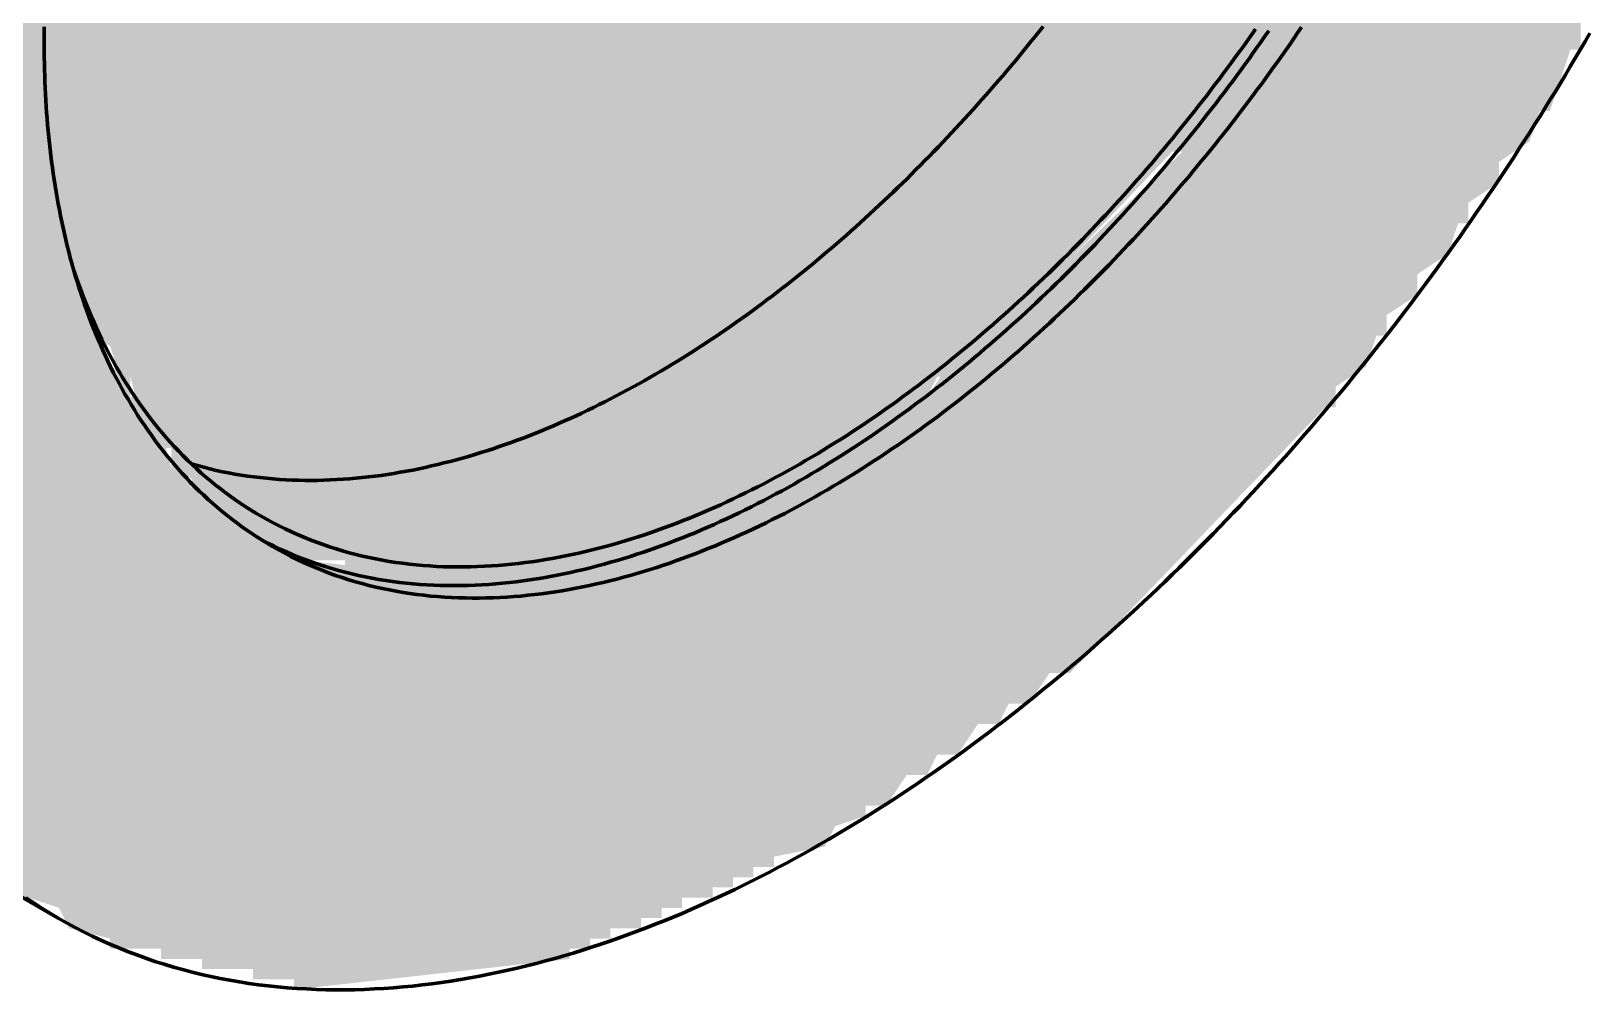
# Model space of a CAD drawing. Header units: millimetres. Extents: x 0 to 420, y 0 to 297.
# Drawn here: x 229.08 to 244.34, y 151.82 to 161.2 of the extents above; entities that cross this region are included whole.
import ezdxf

# ---------------------------------------------------------------- set-up
doc = ezdxf.new("R2010")
doc.units = ezdxf.units.MM
doc.layers.add('01-VISIBLE', color=7, linetype='CONTINUOUS', lineweight=70)
doc.layers.add('13-GRAFICA', color=30, linetype='CONTINUOUS', lineweight=18)

msp = doc.modelspace()

# ---------------------------------------------------------------- hatches: boundary and pattern name
at = {"layer": '13-GRAFICA', "true_color": 0x202020}
h = msp.add_hatch(color=7, dxfattribs=at)
h.dxf.hatch_style = 1
h.paths.add_polyline_path([(223.156, 158.618), (223.056, 158.618), (222.956, 159.518), (222.856, 159.518), (222.856, 159.918), (222.756, 159.918), (222.756, 163.118), (222.856, 163.118), (222.856, 163.618), (222.956, 163.618), (222.956, 164.118), (223.056, 164.118), (223.056, 164.618), (223.156, 164.618), (223.156, 165.218), (223.256, 165.218), (223.356, 166.218), (223.456, 166.218), (223.456, 166.518), (223.556, 166.518), (223.556, 166.718), (223.656, 166.718), (223.856, 167.618), (223.956, 167.618), (223.956, 167.818), (224.056, 167.818), (224.056, 168.118), (224.156, 168.118), (224.356, 169.018), (224.456, 169.018), (224.556, 169.518), (224.656, 169.518), (224.856, 170.118), (225.056, 170.218), (225.056, 170.418), (225.156, 170.418), (225.156, 170.618), (225.256, 170.618), (225.256, 170.818), (225.356, 170.818), (225.356, 171.018), (225.456, 171.018), (225.456, 171.218), (225.556, 171.218), (225.756, 171.818), (225.956, 171.918), (225.956, 172.118), (226.056, 172.118), (226.256, 172.718), (226.456, 172.818), (226.456, 173.018), (226.556, 173.018), (226.556, 173.118), (226.756, 173.218), (226.756, 173.418), (227.056, 173.618), (227.056, 173.818), (227.156, 173.818), (227.256, 174.118), (227.556, 174.318), (227.556, 174.518), (227.856, 174.718), (227.856, 174.918), (227.956, 174.918), (228.056, 175.218), (228.356, 175.418), (228.356, 175.618), (228.456, 175.618), (229.256, 176.451), (229.256, 162.418), (229.256, 159.918), (229.256, 152.651), (228.756, 152.818), (228.656, 153.018), (228.056, 153.218), (227.956, 153.418), (227.556, 153.518), (227.456, 153.718), (227.256, 153.718), (227.256, 153.818), (226.856, 153.918), (226.756, 154.118), (226.356, 154.218), (226.256, 154.418), (226.056, 154.418), (225.956, 154.618), (225.756, 154.618), (225.556, 154.918), (225.356, 154.918), (225.156, 155.218), (224.956, 155.218), (224.856, 155.418), (224.656, 155.418), (224.556, 155.718), (224.356, 155.818), (224.356, 156.018), (224.156, 156.118), (224.056, 156.518), (223.856, 156.618), (223.756, 157.018), (223.656, 157.018), (223.556, 157.318), (223.356, 157.418), (223.356, 157.818), (223.256, 157.818)])
at = {"layer": '13-GRAFICA', "true_color": 0xa5a8ac}
h = msp.add_hatch(color=7, dxfattribs=at)
h.dxf.hatch_style = 1
h.paths.add_polyline_path([(238.556, 175.118), (239.656, 175.218), (239.656, 175.318), (240.856, 175.318), (240.856, 175.218), (241.256, 175.218), (241.256, 175.118), (241.756, 175.118), (241.756, 175.018), (241.956, 175.018), (242.056, 174.818), (242.256, 174.818), (242.356, 174.618), (242.556, 174.618), (242.756, 174.318), (242.956, 174.318), (243.056, 173.918), (243.256, 173.818), (243.256, 173.618), (243.456, 173.518), (243.556, 173.118), (243.756, 173.018), (243.856, 172.318), (243.956, 172.318), (243.956, 171.918), (244.056, 171.918), (244.056, 171.518), (244.156, 171.518), (244.156, 171.118), (244.256, 171.118), (244.256, 168.918), (244.156, 168.918), (244.056, 167.818), (243.956, 167.818), (243.956, 167.318), (243.856, 167.318), (243.856, 166.818), (243.756, 166.818), (243.656, 166.118), (243.556, 166.118), (243.556, 165.918), (243.456, 165.918), (243.456, 165.618), (243.356, 165.618), (243.256, 165.018), (243.156, 165.018), (243.156, 164.818), (243.056, 164.818), (242.956, 164.218), (242.856, 164.218), (242.656, 163.618), (242.456, 163.518), (242.456, 163.318), (242.356, 163.318), (242.356, 163.118), (242.256, 163.118), (242.256, 162.918), (242.156, 162.918), (242.156, 162.718), (242.056, 162.718), (241.856, 162.118), (241.656, 162.018), (241.656, 161.818), (241.456, 161.718), (241.456, 161.518), (241.156, 161.318), (241.156, 161.118), (240.956, 161.018), (240.956, 160.818), (240.656, 160.618), (240.656, 160.418), (240.356, 160.218), (240.356, 160.018), (240.256, 160.018), (238.556, 158.233), (238.556, 165.818), (238.556, 175.018)])
h = msp.add_hatch(color=7, dxfattribs=at)
h.dxf.hatch_style = 1
h.paths.add_polyline_path([(231.356, 156.218), (231.156, 156.518), (230.956, 156.518), (230.856, 156.718), (230.656, 156.718), (230.656, 156.818), (230.456, 156.918), (230.456, 157.118), (230.356, 157.118), (230.356, 157.318), (230.156, 157.418), (230.056, 157.818), (229.956, 157.818), (229.856, 158.118), (229.656, 158.218), (229.656, 158.718), (229.556, 158.718), (229.556, 159.118), (229.456, 159.118), (229.456, 159.518), (229.356, 159.518), (229.356, 159.918), (229.256, 159.918), (229.256, 162.418), (229.356, 162.418), (229.356, 162.918), (229.456, 162.918), (229.456, 163.418), (229.556, 163.418), (229.656, 164.518), (229.756, 164.518), (229.856, 165.118), (229.956, 165.118), (229.956, 165.318), (230.056, 165.318), (230.256, 166.218), (230.356, 166.218), (230.356, 166.418), (230.456, 166.418), (230.556, 167.018), (230.756, 167.118), (230.756, 167.318), (230.856, 167.318), (230.856, 167.518), (230.956, 167.518), (230.956, 167.718), (231.056, 167.718), (231.056, 167.918), (231.156, 167.918), (231.356, 168.518), (231.556, 168.618), (231.756, 169.218), (231.856, 169.218), (231.956, 169.518), (232.256, 169.718), (232.256, 169.918), (232.456, 170.018), (232.456, 170.218), (232.556, 170.218), (232.556, 170.318), (232.756, 170.418), (232.756, 170.618), (233.056, 170.818), (233.056, 171.018), (233.256, 171.118), (233.256, 171.318), (233.356, 171.318), (235.056, 173.118), (235.256, 173.118), (235.356, 173.318), (235.456, 173.318), (235.456, 165.218), (235.456, 164.218), (235.456, 156.318), (235.356, 156.318), (235.356, 156.218), (235.156, 156.218), (235.156, 156.118), (234.956, 156.118), (234.956, 156.018), (233.756, 155.918), (233.756, 155.818), (232.656, 155.818), (232.656, 155.918), (232.156, 155.918), (232.156, 156.018), (231.756, 156.018), (231.756, 156.118)])
at = {"layer": '13-GRAFICA', "true_color": 0x202020}
h = msp.add_hatch(color=7, dxfattribs=at)
h.dxf.hatch_style = 1
h.paths.add_polyline_path([(244.256, 161.018), (244.156, 161.018), (243.956, 160.418), (243.856, 160.418), (243.756, 160.118), (243.456, 159.918), (243.456, 159.718), (243.156, 159.518), (243.156, 159.318), (243.056, 159.318), (242.956, 159.018), (242.656, 158.818), (242.656, 158.618), (242.356, 158.418), (242.356, 158.218), (242.256, 158.218), (242.156, 157.918), (241.856, 157.718), (241.856, 157.518), (241.756, 157.518), (239.256, 154.918), (239.056, 154.918), (238.856, 154.618), (238.656, 154.618), (238.556, 154.418), (238.356, 154.418), (238.156, 154.118), (237.956, 154.118), (237.856, 153.918), (237.656, 153.918), (237.456, 153.618), (237.256, 153.618), (237.256, 153.518), (236.956, 153.418), (236.856, 153.218), (236.356, 153.118), (236.356, 153.018), (236.156, 153.018), (236.156, 152.918), (235.956, 152.918), (235.956, 152.818), (235.756, 152.818), (235.756, 152.718), (235.456, 152.718), (235.456, 152.618), (235.256, 152.618), (235.256, 152.518), (235.056, 152.518), (235.056, 152.418), (234.756, 152.418), (234.756, 152.318), (234.556, 152.318), (234.556, 152.218), (234.356, 152.218), (234.356, 152.118), (231.656, 151.818), (231.656, 151.918), (231.256, 151.918), (231.256, 152.018), (230.756, 152.018), (230.756, 152.118), (230.356, 152.118), (230.356, 152.218), (229.856, 152.218), (229.856, 152.318), (229.456, 152.418), (229.356, 152.618), (229.256, 152.651), (229.256, 159.918), (229.356, 159.918), (229.356, 159.518), (229.456, 159.518), (229.456, 159.118), (229.556, 159.118), (229.556, 158.718), (229.656, 158.718), (229.656, 158.218), (229.756, 158.218), (229.856, 157.918), (230.056, 157.818), (230.056, 157.618), (230.156, 157.618), (230.156, 157.418), (230.356, 157.318), (230.456, 156.918), (230.556, 156.918), (230.656, 156.718), (230.856, 156.718), (230.956, 156.518), (231.156, 156.518), (231.356, 156.218), (231.756, 156.118), (231.756, 156.018), (232.656, 155.918), (232.656, 155.818), (233.756, 155.818), (233.756, 155.918), (234.956, 156.018), (234.956, 156.118), (235.156, 156.118), (235.156, 156.218), (235.356, 156.218), (235.356, 156.318), (235.656, 156.318), (235.656, 156.418), (235.856, 156.418), (235.856, 156.518), (236.056, 156.518), (236.056, 156.618), (236.256, 156.618), (236.256, 156.718), (236.756, 156.818), (236.956, 157.118), (237.156, 157.118), (237.256, 157.318), (237.456, 157.318), (237.656, 157.618), (237.856, 157.618), (238.056, 157.918), (238.256, 157.918), (238.256, 158.018), (240.356, 160.018), (240.356, 160.218), (240.656, 160.418), (240.656, 160.618), (240.956, 160.818), (240.956, 161.018), (241.156, 161.118), (241.156, 161.318), (241.456, 161.518), (241.456, 161.718), (241.556, 161.718), (241.656, 162.018), (241.856, 162.118), (241.856, 162.318), (241.956, 162.318), (241.956, 162.518), (242.056, 162.518), (242.056, 162.718), (242.156, 162.718), (242.156, 162.918), (242.256, 162.918), (242.456, 163.518), (242.656, 163.618), (242.656, 163.818), (242.756, 163.818), (242.756, 164.018), (242.856, 164.018), (242.856, 164.218), (242.956, 164.218), (243.056, 164.818), (243.156, 164.818), (243.156, 165.018), (243.256, 165.018), (243.456, 165.918), (243.556, 165.918), (243.656, 166.418), (243.756, 166.418), (243.856, 167.318), (243.956, 167.318), (243.956, 167.818), (244.056, 167.818), (244.056, 168.418), (244.156, 168.418), (244.156, 168.918), (244.256, 168.918), (244.256, 161.218)])
at = {"layer": '13-GRAFICA', "true_color": 0xa5a8ac}
h = msp.add_hatch(color=7, dxfattribs=at)
h.dxf.hatch_style = 1
h.paths.add_polyline_path([(238.256, 157.918), (238.056, 157.918), (238.056, 157.818), (237.956, 157.818), (237.856, 157.618), (237.656, 157.618), (237.456, 157.318), (237.256, 157.318), (237.156, 157.118), (236.956, 157.118), (236.756, 156.818), (236.256, 156.718), (236.256, 156.618), (236.056, 156.618), (236.056, 156.518), (235.856, 156.518), (235.856, 156.418), (235.656, 156.418), (235.656, 156.318), (235.456, 156.318), (235.456, 164.218), (235.556, 164.218), (235.556, 164.018), (235.656, 164.018), (235.856, 163.718), (236.056, 163.718), (236.056, 163.618), (236.256, 163.618), (236.256, 163.518), (236.756, 163.518), (236.756, 163.618), (237.256, 163.718), (237.556, 164.118), (237.856, 164.118), (237.856, 164.218), (238.356, 164.618), (238.356, 164.818), (238.456, 164.818), (238.456, 165.818), (238.556, 165.818), (238.556, 158.233)])

# ---------------------------------------------------------------- linework, layer by layer
at = {"layer": '01-VISIBLE'}
msp.add_line((225.811, 154.559), (229.347, 152.518), dxfattribs=at)
for points in [[(229.211, 161.242), (229.211, 161.182), (229.21, 161.122), (229.21, 161.062), (229.211, 161.001), (229.211, 160.941), (229.213, 160.881), (229.214, 160.821), (229.216, 160.761), (229.218, 160.701), (229.221, 160.641), (229.224, 160.581), (229.227, 160.521), (229.231, 160.461), (229.235, 160.402), (229.24, 160.342), (229.245, 160.282), (229.25, 160.222), (229.256, 160.162), (229.262, 160.103), (229.269, 160.043), (229.276, 159.983), (229.283, 159.924), (229.291, 159.864), (229.3, 159.805), (229.309, 159.745), (229.318, 159.686), (229.328, 159.627), (229.338, 159.567), (229.349, 159.508), (229.36, 159.449), (229.371, 159.39), (229.384, 159.332), (229.396, 159.273), (229.409, 159.214), (229.423, 159.156), (229.437, 159.098), (229.452, 159.039), (229.467, 158.981), (229.482, 158.923), (229.499, 158.865), (229.515, 158.808), (229.533, 158.75), (229.551, 158.693), (229.569, 158.636), (229.588, 158.579), (229.607, 158.522), (229.628, 158.465), (229.648, 158.409), (229.669, 158.353), (229.691, 158.297), (229.714, 158.241), (229.737, 158.186), (229.761, 158.131), (229.785, 158.076), (229.81, 158.021), (229.835, 157.967), (229.861, 157.913), (229.888, 157.859), (229.916, 157.805), (229.944, 157.752), (229.972, 157.7), (230.002, 157.647), (230.032, 157.595), (230.062, 157.544), (230.094, 157.492), (230.126, 157.441), (230.159, 157.391), (230.192, 157.341), (230.226, 157.292), (230.261, 157.243), (230.296, 157.194), (230.332, 157.146), (230.369, 157.099), (230.406, 157.052), (230.444, 157.005), (230.483, 156.96), (230.523, 156.914), (230.563, 156.87), (230.604, 156.826), (230.645, 156.782), (230.687, 156.74), (230.73, 156.697), (230.774, 156.656), (230.818, 156.615), (230.863, 156.575), (230.908, 156.536), (230.954, 156.497), (231.001, 156.46), (231.048, 156.423), (231.096, 156.386), (231.144, 156.351), (231.194, 156.316), (231.243, 156.282), (231.293, 156.249), (231.344, 156.217), (231.395, 156.186), (231.447, 156.155)], [(230.652, 156.963), (230.712, 156.946), (230.773, 156.93), (230.834, 156.915), (230.895, 156.9), (230.956, 156.887), (231.017, 156.875), (231.079, 156.864), (231.14, 156.854), (231.202, 156.844), (231.264, 156.836), (231.326, 156.829), (231.389, 156.822), (231.451, 156.816), (231.513, 156.812), (231.576, 156.808), (231.638, 156.805), (231.701, 156.803), (231.763, 156.802), (231.826, 156.802), (231.888, 156.802), (231.951, 156.804), (232.013, 156.806), (232.076, 156.809), (232.138, 156.813), (232.201, 156.817), (232.263, 156.823), (232.325, 156.829), (232.388, 156.836), (232.45, 156.843), (232.512, 156.851), (232.574, 156.86), (232.635, 156.87), (232.697, 156.881), (232.759, 156.892), (232.82, 156.903), (232.882, 156.916), (232.943, 156.929), (233.004, 156.943), (233.065, 156.957), (233.125, 156.972), (233.186, 156.987), (233.247, 157.003), (233.307, 157.02), (233.367, 157.037), (233.427, 157.055), (233.487, 157.073), (233.546, 157.092), (233.606, 157.112), (233.665, 157.132), (233.724, 157.152), (233.783, 157.173), (233.842, 157.194), (233.901, 157.216), (233.959, 157.239), (234.017, 157.262), (234.075, 157.285), (234.133, 157.309), (234.191, 157.333), (234.248, 157.358), (234.306, 157.383), (234.363, 157.409), (234.42, 157.435), (234.476, 157.461), (234.533, 157.488), (234.589, 157.515), (234.645, 157.543), (234.701, 157.571), (234.757, 157.599), (234.813, 157.628), (234.868, 157.657), (234.923, 157.687), (234.978, 157.717), (235.033, 157.747), (235.087, 157.777), (235.142, 157.808), (235.196, 157.84), (235.25, 157.871), (235.304, 157.903), (235.357, 157.936), (235.411, 157.968), (235.464, 158.001), (235.517, 158.034), (235.57, 158.068), (235.622, 158.102), (235.675, 158.136), (235.727, 158.17), (235.779, 158.205), (235.831, 158.24), (235.882, 158.275), (235.934, 158.311), (235.985, 158.347), (236.036, 158.383), (236.087, 158.42), (236.138, 158.456), (236.188, 158.493), (236.239, 158.53), (236.289, 158.568), (236.339, 158.606), (236.388, 158.644), (236.438, 158.682), (236.487, 158.72), (236.536, 158.759), (236.585, 158.798), (236.634, 158.837), (236.683, 158.877), (236.731, 158.916), (236.779, 158.956), (236.827, 158.996), (236.875, 159.037), (236.923, 159.077), (236.97, 159.118), (237.017, 159.159), (237.064, 159.2), (237.111, 159.242), (237.158, 159.283), (237.205, 159.325), (237.251, 159.367), (237.297, 159.409), (237.343, 159.452), (237.389, 159.494), (237.434, 159.537), (237.48, 159.58), (237.525, 159.624), (237.57, 159.667), (237.615, 159.711), (237.66, 159.754), (237.704, 159.798), (237.748, 159.843), (237.793, 159.887), (237.836, 159.931), (237.88, 159.976), (237.924, 160.021), (237.967, 160.066), (238.01, 160.111), (238.054, 160.157), (238.096, 160.202), (238.139, 160.248), (238.182, 160.294), (238.224, 160.34), (238.266, 160.386), (238.308, 160.433), (238.35, 160.479), (238.391, 160.526), (238.433, 160.573), (238.474, 160.62), (238.515, 160.667), (238.556, 160.714), (238.597, 160.762), (238.637, 160.81), (238.678, 160.857), (238.718, 160.905), (238.758, 160.954), (238.798, 161.002), (238.837, 161.05), (238.877, 161.099), (238.916, 161.147), (238.955, 161.196), (238.994, 161.245)], [(231.447, 156.155), (231.506, 156.122), (231.566, 156.09), (231.627, 156.058), (231.688, 156.028), (231.749, 155.999), (231.812, 155.972), (231.874, 155.945), (231.938, 155.92), (232.001, 155.895), (232.065, 155.872), (232.13, 155.85), (232.195, 155.83), (232.26, 155.81), (232.325, 155.792), (232.391, 155.774), (232.457, 155.758), (232.524, 155.743), (232.591, 155.73), (232.658, 155.717), (232.725, 155.705), (232.792, 155.695), (232.859, 155.686), (232.927, 155.678), (232.995, 155.67), (233.063, 155.664), (233.131, 155.659), (233.198, 155.655), (233.267, 155.652), (233.335, 155.651), (233.403, 155.65), (233.471, 155.65), (233.539, 155.651), (233.607, 155.653), (233.675, 155.656), (233.743, 155.66), (233.811, 155.664), (233.879, 155.67), (233.947, 155.677), (234.014, 155.684), (234.082, 155.692), (234.149, 155.701), (234.217, 155.711), (234.284, 155.722), (234.351, 155.734), (234.418, 155.746), (234.485, 155.759), (234.552, 155.773), (234.618, 155.788), (234.685, 155.803), (234.751, 155.819), (234.817, 155.836), (234.883, 155.853), (234.948, 155.871), (235.014, 155.89), (235.079, 155.909), (235.144, 155.929), (235.209, 155.95), (235.274, 155.971), (235.338, 155.993), (235.402, 156.016), (235.467, 156.039), (235.53, 156.062), (235.594, 156.087), (235.657, 156.111), (235.721, 156.137), (235.784, 156.162), (235.847, 156.189), (235.909, 156.216), (235.971, 156.243), (236.034, 156.271), (236.095, 156.299), (236.157, 156.328), (236.219, 156.358), (236.28, 156.387), (236.341, 156.418), (236.402, 156.448), (236.462, 156.479), (236.523, 156.511), (236.583, 156.543), (236.643, 156.576), (236.702, 156.608), (236.762, 156.642), (236.821, 156.675), (236.88, 156.709), (236.938, 156.744), (236.997, 156.779), (237.055, 156.814), (237.113, 156.85), (237.171, 156.886), (237.229, 156.922), (237.286, 156.959), (237.343, 156.996), (237.4, 157.033), (237.457, 157.071), (237.513, 157.109), (237.57, 157.147), (237.626, 157.186), (237.681, 157.225), (237.737, 157.264), (237.792, 157.304), (237.847, 157.344), (237.902, 157.384), (237.957, 157.425), (238.011, 157.466), (238.066, 157.507), (238.12, 157.549), (238.174, 157.59), (238.227, 157.632), (238.28, 157.675), (238.334, 157.717), (238.386, 157.76), (238.439, 157.803), (238.492, 157.847), (238.544, 157.891), (238.596, 157.934), (238.648, 157.979), (238.699, 158.023), (238.751, 158.068), (238.802, 158.113), (238.853, 158.158), (238.903, 158.203), (238.954, 158.249), (239.004, 158.295), (239.054, 158.341), (239.104, 158.388), (239.154, 158.434), (239.203, 158.481), (239.252, 158.528), (239.302, 158.575), (239.35, 158.623), (239.399, 158.671), (239.447, 158.719), (239.495, 158.767), (239.543, 158.815), (239.591, 158.864), (239.639, 158.912), (239.686, 158.961), (239.733, 159.011), (239.78, 159.06), (239.827, 159.11), (239.873, 159.159), (239.919, 159.209), (239.965, 159.26), (240.011, 159.31), (240.057, 159.36), (240.102, 159.411), (240.148, 159.462), (240.193, 159.513), (240.237, 159.565), (240.282, 159.616), (240.326, 159.668), (240.371, 159.719), (240.415, 159.771), (240.458, 159.824), (240.502, 159.876), (240.545, 159.929), (240.588, 159.981), (240.631, 160.034), (240.674, 160.087), (240.717, 160.14), (240.759, 160.194), (240.801, 160.247), (240.843, 160.301), (240.885, 160.355), (240.926, 160.409), (240.967, 160.463), (241.008, 160.517), (241.049, 160.572), (241.09, 160.626), (241.13, 160.681), (241.171, 160.736), (241.211, 160.791), (241.25, 160.846), (241.29, 160.902), (241.33, 160.957), (241.369, 161.013), (241.408, 161.069), (241.447, 161.125), (241.485, 161.181), (241.524, 161.237)], [(229.347, 152.518), (229.429, 152.472), (229.513, 152.427), (229.597, 152.383), (229.681, 152.342), (229.767, 152.301), (229.853, 152.263), (229.941, 152.226), (230.028, 152.191), (230.117, 152.157), (230.206, 152.125), (230.295, 152.094), (230.385, 152.066), (230.476, 152.038), (230.567, 152.013), (230.659, 151.989), (230.75, 151.967), (230.843, 151.946), (230.935, 151.927), (231.028, 151.909), (231.122, 151.893), (231.215, 151.879), (231.309, 151.866), (231.403, 151.854), (231.497, 151.844), (231.591, 151.836), (231.685, 151.829), (231.78, 151.824), (231.874, 151.82), (231.969, 151.817), (232.063, 151.816), (232.158, 151.816), (232.252, 151.817), (232.347, 151.82), (232.441, 151.824), (232.536, 151.829), (232.63, 151.836), (232.725, 151.844), (232.819, 151.853), (232.913, 151.863), (233.007, 151.875), (233.1, 151.888), (233.194, 151.901), (233.287, 151.916), (233.381, 151.932), (233.474, 151.949), (233.566, 151.968), (233.659, 151.987), (233.751, 152.007), (233.844, 152.028), (233.935, 152.051), (234.027, 152.074), (234.119, 152.098), (234.21, 152.123), (234.301, 152.149), (234.391, 152.176), (234.482, 152.204), (234.572, 152.233), (234.662, 152.262), (234.751, 152.293), (234.841, 152.324), (234.93, 152.356), (235.018, 152.389), (235.107, 152.422), (235.195, 152.457), (235.283, 152.492), (235.37, 152.528), (235.457, 152.564), (235.544, 152.602), (235.631, 152.64), (235.717, 152.679), (235.803, 152.718), (235.889, 152.758), (235.974, 152.799), (236.059, 152.84), (236.144, 152.882), (236.228, 152.925), (236.313, 152.968), (236.396, 153.012), (236.48, 153.056), (236.563, 153.102), (236.646, 153.147), (236.728, 153.193), (236.811, 153.24), (236.892, 153.288), (236.974, 153.335), (237.055, 153.384), (237.136, 153.433), (237.217, 153.482), (237.297, 153.532), (237.377, 153.583), (237.457, 153.634), (237.536, 153.685), (237.615, 153.737), (237.694, 153.789), (237.773, 153.842), (237.851, 153.896), (237.928, 153.949), (238.006, 154.004), (238.083, 154.058), (238.16, 154.113), (238.237, 154.169), (238.313, 154.225), (238.389, 154.281), (238.464, 154.338), (238.54, 154.395), (238.615, 154.453), (238.689, 154.511), (238.764, 154.569), (238.838, 154.628), (238.912, 154.687), (238.985, 154.747), (239.058, 154.807), (239.131, 154.867), (239.204, 154.928), (239.276, 154.989), (239.348, 155.05), (239.42, 155.112), (239.491, 155.174), (239.562, 155.237), (239.633, 155.299), (239.703, 155.363), (239.773, 155.426), (239.843, 155.49), (239.913, 155.554), (239.982, 155.618), (240.051, 155.683), (240.12, 155.748), (240.188, 155.813), (240.256, 155.879), (240.324, 155.945), (240.391, 156.011), (240.458, 156.078), (240.525, 156.145), (240.592, 156.212), (240.658, 156.28), (240.724, 156.347), (240.79, 156.415), (240.855, 156.484), (240.921, 156.552), (240.985, 156.621), (241.05, 156.69), (241.114, 156.76), (241.178, 156.829), (241.242, 156.899), (241.305, 156.97), (241.368, 157.04), (241.431, 157.111), (241.494, 157.182), (241.556, 157.253), (241.618, 157.324), (241.679, 157.396), (241.741, 157.468), (241.802, 157.54), (241.863, 157.613), (241.923, 157.686), (241.983, 157.758), (242.043, 157.832), (242.103, 157.905), (242.162, 157.979), (242.221, 158.053), (242.28, 158.127), (242.339, 158.201), (242.397, 158.276), (242.455, 158.35), (242.512, 158.425), (242.57, 158.501), (242.627, 158.576), (242.683, 158.652), (242.74, 158.728), (242.796, 158.804), (242.852, 158.88), (242.908, 158.957), (242.963, 159.033), (243.018, 159.11), (243.073, 159.187), (243.127, 159.265), (243.181, 159.342), (243.235, 159.42), (243.289, 159.498), (243.342, 159.576), (243.395, 159.654), (243.448, 159.733), (243.5, 159.812), (243.552, 159.891), (243.604, 159.97), (243.656, 160.049), (243.707, 160.128), (243.758, 160.208), (243.809, 160.288), (243.859, 160.368), (243.909, 160.448), (243.959, 160.529), (244.009, 160.609), (244.058, 160.69), (244.107, 160.771), (244.155, 160.852), (244.204, 160.933), (244.252, 161.015), (244.3, 161.097), (244.347, 161.178)], [(231.335, 156.451), (231.393, 156.418), (231.452, 156.387), (231.511, 156.356), (231.571, 156.326), (231.632, 156.298), (231.693, 156.271), (231.754, 156.245), (231.816, 156.22), (231.879, 156.196), (231.942, 156.173), (232.005, 156.152), (232.069, 156.131), (232.133, 156.112), (232.197, 156.094), (232.262, 156.077), (232.327, 156.061), (232.392, 156.047), (232.457, 156.033), (232.523, 156.021), (232.589, 156.009), (232.655, 155.999), (232.721, 155.99), (232.787, 155.982), (232.854, 155.975), (232.921, 155.969), (232.987, 155.964), (233.054, 155.96), (233.121, 155.957), (233.188, 155.956), (233.254, 155.955), (233.321, 155.955), (233.388, 155.956), (233.455, 155.958), (233.522, 155.961), (233.588, 155.964), (233.655, 155.969), (233.722, 155.975), (233.788, 155.981), (233.855, 155.988), (233.921, 155.997), (233.987, 156.006), (234.053, 156.015), (234.119, 156.026), (234.185, 156.037), (234.251, 156.049), (234.317, 156.062), (234.382, 156.076), (234.447, 156.09), (234.512, 156.105), (234.577, 156.121), (234.642, 156.137), (234.707, 156.154), (234.771, 156.172), (234.836, 156.19), (234.9, 156.209), (234.963, 156.229), (235.027, 156.249), (235.091, 156.27), (235.154, 156.292), (235.217, 156.314), (235.28, 156.336), (235.343, 156.36), (235.405, 156.383), (235.467, 156.408), (235.529, 156.433), (235.591, 156.458), (235.653, 156.484), (235.714, 156.51), (235.776, 156.537), (235.836, 156.564), (235.897, 156.592), (235.958, 156.621), (236.018, 156.649), (236.078, 156.679), (236.138, 156.708), (236.198, 156.739), (236.257, 156.769), (236.316, 156.8), (236.375, 156.832), (236.434, 156.863), (236.493, 156.896), (236.551, 156.928), (236.609, 156.961), (236.667, 156.995), (236.725, 157.029), (236.782, 157.063), (236.839, 157.097), (236.896, 157.132), (236.953, 157.168), (237.01, 157.203), (237.066, 157.239), (237.122, 157.276), (237.178, 157.312), (237.233, 157.349), (237.289, 157.387), (237.344, 157.425), (237.399, 157.463), (237.454, 157.501), (237.508, 157.539), (237.563, 157.578), (237.617, 157.618), (237.671, 157.657), (237.724, 157.697), (237.778, 157.737), (237.831, 157.778), (237.884, 157.818), (237.937, 157.859), (237.989, 157.901), (238.042, 157.942), (238.094, 157.984), (238.146, 158.026), (238.198, 158.069), (238.249, 158.111), (238.3, 158.154), (238.351, 158.197), (238.402, 158.241), (238.453, 158.284), (238.503, 158.328), (238.553, 158.372), (238.603, 158.417), (238.653, 158.461), (238.703, 158.506), (238.752, 158.551), (238.801, 158.596), (238.85, 158.642), (238.899, 158.688), (238.948, 158.734), (238.996, 158.78), (239.044, 158.826), (239.092, 158.873), (239.139, 158.92), (239.187, 158.967), (239.234, 159.014), (239.281, 159.062), (239.328, 159.109), (239.375, 159.157), (239.421, 159.205), (239.467, 159.253), (239.513, 159.302), (239.559, 159.351), (239.605, 159.399), (239.65, 159.448), (239.696, 159.498), (239.741, 159.547), (239.785, 159.597), (239.83, 159.647), (239.874, 159.697), (239.918, 159.747), (239.962, 159.797), (240.006, 159.848), (240.05, 159.898), (240.093, 159.949), (240.136, 160), (240.179, 160.051), (240.222, 160.103), (240.265, 160.154), (240.307, 160.206), (240.349, 160.258), (240.391, 160.31), (240.433, 160.362), (240.474, 160.415), (240.516, 160.467), (240.557, 160.52), (240.598, 160.573), (240.638, 160.626), (240.679, 160.679), (240.719, 160.732), (240.759, 160.786), (240.799, 160.839), (240.839, 160.893), (240.878, 160.947), (240.918, 161.001), (240.957, 161.055), (240.996, 161.11), (241.034, 161.164), (241.073, 161.219)], [(231.342, 156.219), (231.402, 156.187), (231.462, 156.157), (231.523, 156.128), (231.585, 156.101), (231.647, 156.074), (231.709, 156.048), (231.772, 156.024), (231.836, 156.001), (231.899, 155.979), (231.964, 155.958), (232.028, 155.938), (232.093, 155.92), (232.158, 155.902), (232.224, 155.886), (232.289, 155.871), (232.355, 155.857), (232.422, 155.844), (232.488, 155.832), (232.555, 155.821), (232.622, 155.812), (232.689, 155.803), (232.756, 155.796), (232.823, 155.789), (232.89, 155.784), (232.957, 155.779), (233.025, 155.776), (233.092, 155.774), (233.16, 155.772), (233.227, 155.772), (233.295, 155.773), (233.362, 155.774), (233.43, 155.777), (233.497, 155.78), (233.564, 155.784), (233.632, 155.789), (233.699, 155.796), (233.766, 155.802), (233.833, 155.81), (233.9, 155.819), (233.967, 155.828), (234.034, 155.838), (234.1, 155.849), (234.167, 155.861), (234.233, 155.874), (234.299, 155.887), (234.365, 155.901), (234.431, 155.916), (234.497, 155.931), (234.562, 155.947), (234.628, 155.964), (234.693, 155.982), (234.758, 156), (234.823, 156.018), (234.887, 156.038), (234.952, 156.058), (235.016, 156.079), (235.08, 156.1), (235.144, 156.122), (235.207, 156.144), (235.271, 156.167), (235.334, 156.191), (235.397, 156.215), (235.46, 156.24), (235.523, 156.265), (235.585, 156.29), (235.647, 156.317), (235.709, 156.343), (235.771, 156.371), (235.832, 156.398), (235.894, 156.427), (235.955, 156.455), (236.016, 156.484), (236.076, 156.514), (236.137, 156.544), (236.197, 156.575), (236.257, 156.606), (236.317, 156.637), (236.376, 156.669), (236.436, 156.701), (236.495, 156.733), (236.554, 156.766), (236.612, 156.8), (236.671, 156.834), (236.729, 156.868), (236.787, 156.902), (236.845, 156.937), (236.902, 156.973), (236.959, 157.008), (237.017, 157.044), (237.073, 157.081), (237.13, 157.117), (237.186, 157.154), (237.243, 157.192), (237.299, 157.229), (237.354, 157.268), (237.41, 157.306), (237.465, 157.345), (237.52, 157.384), (237.575, 157.423), (237.63, 157.462), (237.684, 157.502), (237.738, 157.543), (237.792, 157.583), (237.846, 157.624), (237.9, 157.665), (237.953, 157.706), (238.006, 157.748), (238.059, 157.79), (238.112, 157.832), (238.164, 157.875), (238.216, 157.917), (238.269, 157.96), (238.32, 158.003), (238.372, 158.047), (238.423, 158.091), (238.475, 158.135), (238.525, 158.179), (238.576, 158.223), (238.627, 158.268), (238.677, 158.313), (238.727, 158.358), (238.777, 158.404), (238.827, 158.449), (238.876, 158.495), (238.926, 158.541), (238.975, 158.588), (239.023, 158.634), (239.072, 158.681), (239.121, 158.728), (239.169, 158.775), (239.217, 158.823), (239.265, 158.87), (239.312, 158.918), (239.36, 158.966), (239.407, 159.015), (239.454, 159.063), (239.501, 159.112), (239.547, 159.161), (239.593, 159.21), (239.64, 159.259), (239.686, 159.308), (239.731, 159.358), (239.777, 159.408), (239.822, 159.458), (239.867, 159.508), (239.912, 159.558), (239.957, 159.609), (240.001, 159.66), (240.046, 159.711), (240.09, 159.762), (240.134, 159.813), (240.177, 159.864), (240.221, 159.916), (240.264, 159.968), (240.307, 160.02), (240.35, 160.072), (240.393, 160.124), (240.435, 160.177), (240.478, 160.229), (240.52, 160.282), (240.561, 160.335), (240.603, 160.388), (240.645, 160.441), (240.686, 160.495), (240.727, 160.548), (240.768, 160.602), (240.808, 160.656), (240.849, 160.71), (240.889, 160.764), (240.929, 160.818), (240.969, 160.873), (241.009, 160.928), (241.048, 160.982), (241.087, 161.037), (241.126, 161.092), (241.165, 161.148), (241.204, 161.203)], [(229.502, 158.855), (229.521, 158.798), (229.541, 158.741), (229.562, 158.684), (229.583, 158.627), (229.605, 158.57), (229.627, 158.514), (229.65, 158.458), (229.674, 158.402), (229.699, 158.347), (229.724, 158.291), (229.749, 158.236), (229.776, 158.182), (229.803, 158.128), (229.83, 158.074), (229.858, 158.02), (229.887, 157.967), (229.917, 157.914), (229.947, 157.861), (229.978, 157.809), (230.01, 157.758), (230.043, 157.706), (230.076, 157.656), (230.11, 157.605), (230.144, 157.555), (230.179, 157.506), (230.215, 157.457), (230.252, 157.409), (230.289, 157.361), (230.327, 157.314), (230.366, 157.267), (230.405, 157.221), (230.446, 157.176), (230.487, 157.131), (230.528, 157.087), (230.57, 157.044), (230.613, 157.001), (230.657, 156.959), (230.701, 156.917), (230.746, 156.877), (230.792, 156.837), (230.838, 156.798), (230.885, 156.759), (230.933, 156.722), (230.981, 156.685), (231.03, 156.649), (231.079, 156.614), (231.129, 156.58), (231.18, 156.546), (231.231, 156.514), (231.283, 156.482), (231.335, 156.451)], [(229.03, 152.717), (229.092, 152.676), (229.155, 152.635), (229.218, 152.595), (229.282, 152.556), (229.347, 152.518)]]:
    msp.add_lwpolyline(points, dxfattribs=at)

doc.saveas('drawing.dxf')
